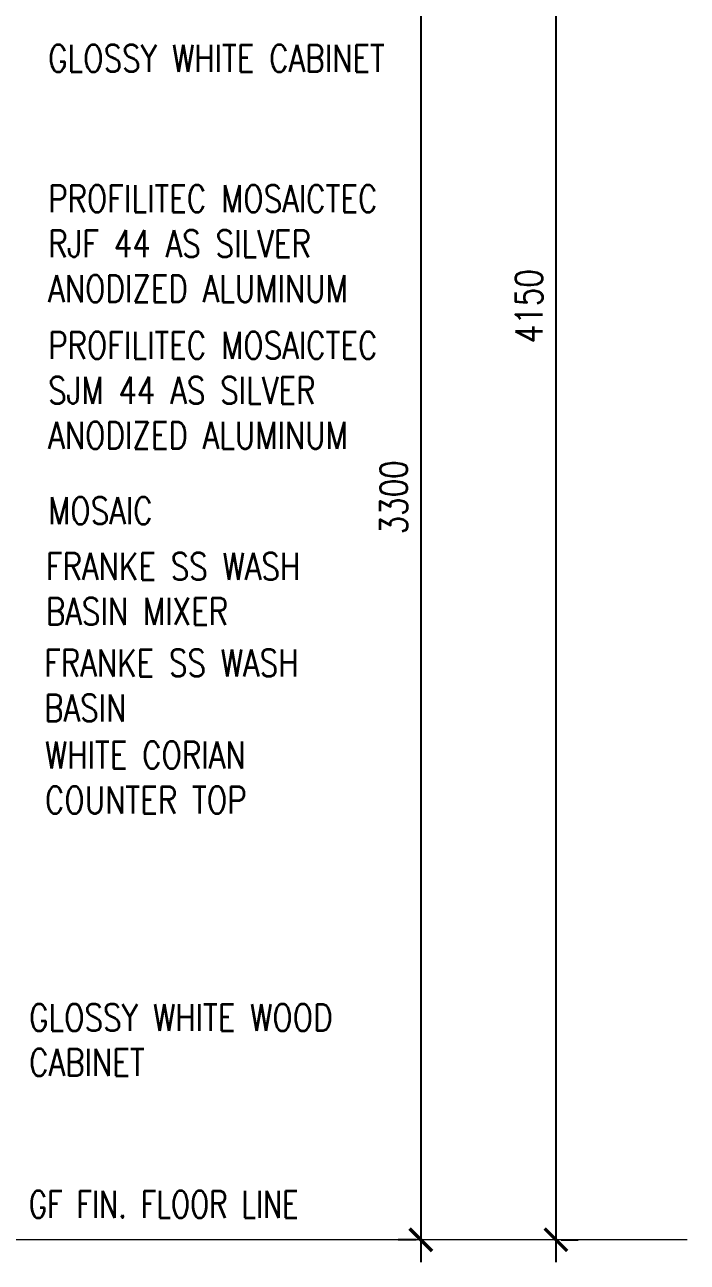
# Model space of a CAD drawing. Header units: inches. Extents: x -12478 to 399182, y -23212 to 525552.
# Drawn here: x 20325 to 21798, y -9111 to -6360 of the extents above; entities that cross this region are included whole.
import ezdxf

# ---------------------------------------------------------------- set-up
doc = ezdxf.new("R2010")
doc.units = ezdxf.units.IN
doc.header["$LTSCALE"] = 1000
doc.header["$MEASUREMENT"] = 0
for name, pattern in [('DASHED', [0.75, 0.5, -0.25]), ('HIDDEN', [0.375, 0.25, -0.125]), ('HIDDEN2', [0.1875, 0.125, -0.0625])]:
    doc.linetypes.add(name, pattern=pattern)
doc.layers.add('A-DIM', color=9, linetype='Continuous')
doc.layers.add('A-Hidden', color=8, linetype='HIDDEN')
doc.layers.add('ID-NOTES', color=3, linetype='Continuous', lineweight=0)
doc.styles.add('grid_250', font='romans.shx', dxfattribs={"width": 0.75, "height": 0.75})
doc.styles.add('ID-ROMANS', font='romans.shx', dxfattribs={"width": 0.8})
doc.styles.add('ZZ-Dim All', font='romans.shx', dxfattribs={"width": 0.8})
doc.dimstyles.new('DIM-100', dxfattribs={"dimscale": 50, "dimtxt": 1.25, "dimasz": 1, "dimexe": 1, "dimexo": 1, "dimgap": 0.6, "dimtad": 1, "dimdec": 0, "dimrnd": 5, "dimdsep": 46, "dimtxsty": 'ZZ-Dim All', "dimblk1": 'ARCHTICK', "dimblk2": 'ARCHTICK', "dimsah": 1, "dimcen": 1, "dimdle": 1, "dimclrd": 256, "dimclre": 8, "dimclrt": 256, "dimazin": 2, "dimtfac": 1, "dimtdec": 0, "dimtix": 1, "dimtmove": 2, "dimatfit": 2, "dimfxl": 0.1, "dimtolj": 1, "dimtzin": 0, "dimlwd": -1, "dimlwe": -1, "dimarcsym": 0})

# ---------------------------------------------------------------- blocks, each defined once
blk = doc.blocks.new('_ARCHTICK')
at = {"color": 0, "linetype": 'ByBlock', "const_width": 0.15}
blk.add_lwpolyline([(-0.5, -0.5), (0.5, 0.5)], dxfattribs=at)
blk = doc.blocks.new('*D599')
at = {"layer": 'A-DIM', "transparency": 16777216}
blk.add_line((21205.6, -5710.1), (21205.6, -9110.6), dxfattribs=at)
at = {"layer": 'A-DIM', "color": 8, "linetype": 'HIDDEN2', "transparency": 16777216}
for p, q in [((21195.3, -5760.1), (21155.6, -5760.1)), ((21195.3, -9060.6), (21155.6, -9060.6))]:
    blk.add_line(p, q, dxfattribs=at)
at = {"layer": 'Defpoints', "color": 0, "transparency": 16777216}
for p in [(21245.3, -5760.1, 0), (21205.6, -9060.6), (21245.3, -9060.6, 0)]:
    blk.add_point(p, dxfattribs=at)
at = {"layer": 'A-DIM', "transparency": 16777216, "xscale": 50, "yscale": 50, "zscale": 50}
for p, rotation in [((21205.6, -5760.1), 90), ((21205.6, -9060.6), 270)]:
    blk.add_blockref('_ARCHTICK', p, dxfattribs=dict(at, rotation=rotation))
at = {"layer": 'A-DIM', "color": 3, "transparency": 16777216, "insert": (21145.6, -7410.4), "char_height": 60, "attachment_point": 5, "rotation": 90, "style": 'ZZ-Dim All'}
blk.add_mtext('\\A1;3300', dxfattribs=at)
blk = doc.blocks.new('*D600')
at = {"layer": 'A-DIM', "transparency": 16777216}
blk.add_line((21505.9, -4860.6), (21505.9, -9110.6), dxfattribs=at)
at = {"layer": 'A-DIM', "color": 8, "linetype": 'HIDDEN2', "transparency": 16777216}
for p, q in [((21464.7, -4910.6), (21555.9, -4910.6)), ((21518.1, -9060.6), (21555.9, -9060.6))]:
    blk.add_line(p, q, dxfattribs=at)
at = {"layer": 'Defpoints', "color": 0, "transparency": 16777216}
for p in [(21414.7, -4910.6, 0), (21468.1, -9060.6, 0), (21505.9, -9060.6)]:
    blk.add_point(p, dxfattribs=at)
at = {"layer": 'A-DIM', "transparency": 16777216, "xscale": 50, "yscale": 50, "zscale": 50}
for p, rotation in [((21505.9, -4910.6), 90), ((21505.9, -9060.6), 270)]:
    blk.add_blockref('_ARCHTICK', p, dxfattribs=dict(at, rotation=rotation))
at = {"layer": 'A-DIM', "color": 3, "transparency": 16777216, "insert": (21445.9, -6985.6), "char_height": 60, "attachment_point": 5, "rotation": 90, "style": 'ZZ-Dim All'}
blk.add_mtext('\\A1;4150', dxfattribs=at)

msp = doc.modelspace()

# ---------------------------------------------------------------- linework, layer by layer
at = {"layer": 'A-Hidden', "linetype": 'DASHED', "lineweight": 0, "ltscale": 10}
msp.add_line((21798.1, -9060.6, 0), (14635, -9060.6, 0), dxfattribs=at)

# ---------------------------------------------------------------- texts
at = {"layer": 'ID-NOTES', "style": 'grid_250', "width": 0.75}
msp.add_text('GF FIN. FLOOR LINE', height=60, rotation=360, dxfattribs=at).set_placement((20333.9, -9011.7, -536.9))
at = {"layer": 'ID-NOTES', "color": 3, "char_height": 60, "width": 815.203, "attachment_point": 1, "style": 'ID-ROMANS'}
for s, insert in [('\\pxt16;{\\C256;GLOSSY WHITE CABINET}', (20376.8, -6404.5, -375.8)), ('\\pxql,t16;{\\C256;PROFILITEC MOSAICTEC RJF 44 AS SILVER ANODIZED ALUMINUM}', (20376.8, -6716.6, -375.8)), ('\\pxql,t16;{\\C256;PROFILITEC MOSAICTEC SJM 44 AS SILVER ANODIZED ALUMINUM}', (20376.8, -7042.6, -375.8))]:
    msp.add_mtext(s, dxfattribs=dict(at, insert=insert))
at = {"layer": 'ID-NOTES', "char_height": 60, "attachment_point": 1, "style": 'ID-ROMANS'}
for s, insert, width in [('MOSAIC', (20376.8, -7409.9, -375.8), 647.663), ('FRANKE SS WASH BASIN MIXER', (20371.8, -7534.1, -375.8), 647.663), ('FRANKE SS WASH BASIN ', (20367.8, -7748.3, -375.8), 647.663), ('WHITE CORIAN COUNTER TOP', (20369.8, -7953.4, -375.8), 647.663), ('GLOSSY WHITE WOOD CABINET', (20334.5, -8536.6, 0), 771.843)]:
    msp.add_mtext(s, dxfattribs=dict(at, insert=insert, width=width))

# ---------------------------------------------------------------- dimensions: what is measured, and where the dimension line sits
at = {"layer": 'A-DIM'}
for base, p1, p2, picture, middle in [((21505.9, -9060.6, 0), (21414.7, -4910.6, 0), (21468.1, -9060.6, 0), '*D600', (21445.9, -6985.6, 0)), ((21205.6103, -9060.6298, 0), (21245.3139, -5760.1294, 0), (21245.3139, -9060.6298, 0), '*D599', (21145.6103, -7410.3796, 0))]:
    dim = msp.add_linear_dim(base=base, p1=p1, p2=p2, angle=90, dimstyle='DIM-100', override={"dimtxt": 1.2, "dimclrt": 3}, dxfattribs=at)
    dim.commit()
    dim.dimension.update_dxf_attribs({"geometry": picture, "text_midpoint": middle})

doc.saveas('drawing.dxf')
